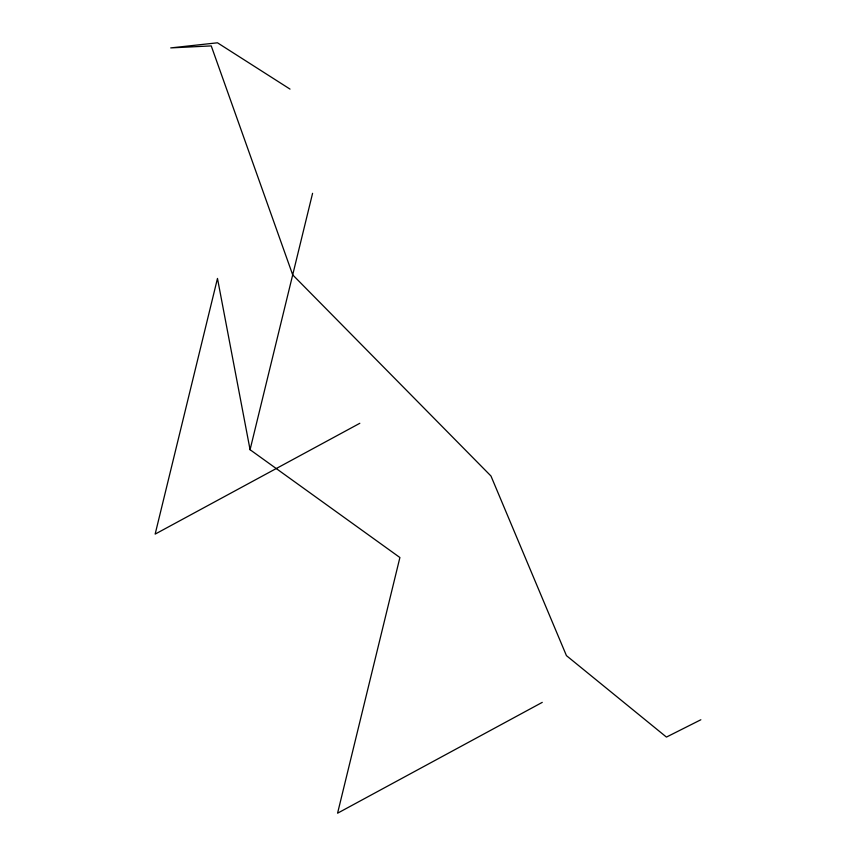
<?xml version="1.0" encoding="UTF-8"?>
<svg xmlns="http://www.w3.org/2000/svg" width="856" height="856" viewBox="0 0 856 856"><rect width="100%" height="100%" fill="white"/><g stroke="black" fill="none" stroke-linecap="round" stroke-linejoin="round"><path stroke-width="1.28" d="M542.255 702.38L337.574 813.2L399.902 557.524L250.07 449.71L312.579 193.317M359.82 423.292L155.15 534.112L217.478 278.435L250.07 449.71M700.85 719.768L666.439 737.08L566.437 655.632L490.97 476.011L292.699 274.862L211.239 45.903L170.719 47.904L217.478 42.8L290.013 89.099"/></g></svg>
